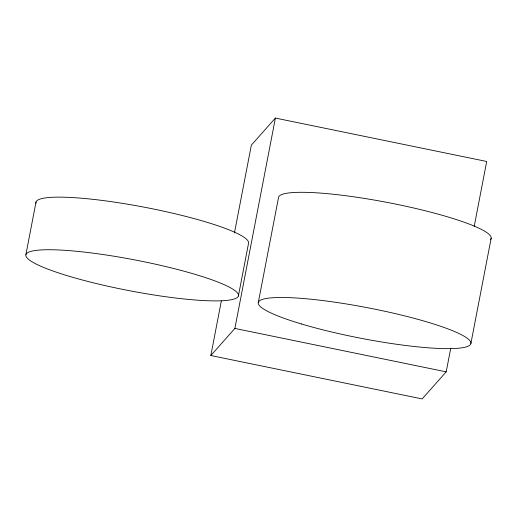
<?xml version="1.0" encoding="UTF-8"?>
<svg xmlns="http://www.w3.org/2000/svg" width="517" height="517" viewBox="0 0 517 517"><rect width="100%" height="100%" fill="white"/><g stroke="black" fill="none" stroke-linecap="round" stroke-linejoin="round"><path stroke-width="0.78" d="M25.895 254.629L36.022 202.037M450.766 348.122L446.197 371.852L422.15 398.93L210.833 355.522L221.341 300.952M234.44 232.934L251.346 145.148L275.393 118.07L486.704 161.478L474.218 226.33M238.389 295.995A108.247 15.626 10.9 0 0 82.875 251.934A108.247 15.626 10.9 0 0 75.159 278.004A108.247 15.626 10.9 0 0 238.389 295.995L248.515 243.404A108.247 15.626 10.9 0 0 142.931 206.936A108.247 15.626 10.9 0 0 35.977 203.162M210.833 355.522L234.88 328.437L275.393 118.07M258.274 302.665L278.534 197.481A108.247 15.626 10.9 0 1 392.099 203.375A108.247 15.626 10.9 0 1 490.497 239.584M470.897 343.462L491.15 238.279M234.88 328.437L446.197 371.852M301.346 323.939A108.247 15.626 10.9 0 0 470.244 344.768A108.247 15.626 10.9 0 0 322.169 300.487A108.247 15.626 10.9 0 0 301.346 323.939"/></g></svg>
